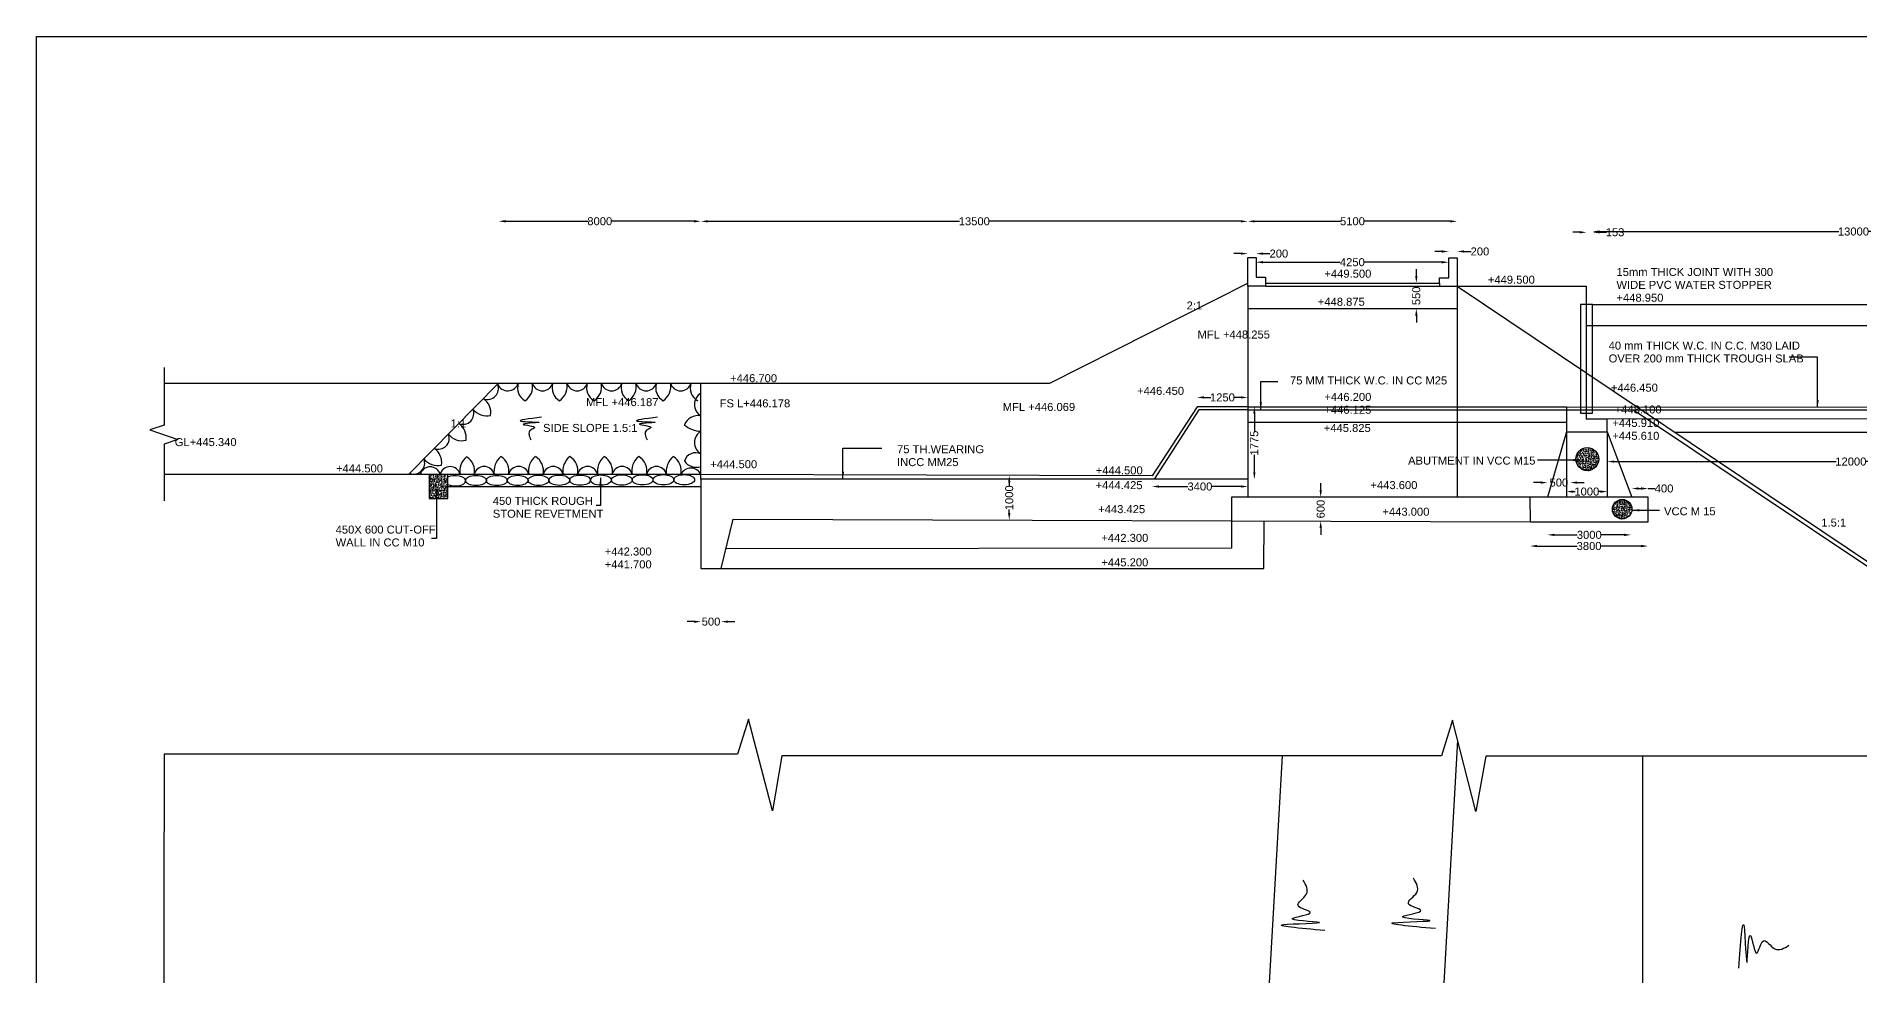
# Model space of a CAD drawing. Header units: millimetres. Extents: x 5757556 to 5765813, y 20979447 to 20984701.
# Drawn here: x 5757556 to 5760973, y 20982940 to 20984701 of the extents above; entities that cross this region are included whole.
import ezdxf

# ---------------------------------------------------------------- set-up
doc = ezdxf.new("R2010")
doc.units = ezdxf.units.MM
doc.header["$MEASUREMENT"] = 0
for name, color, linetype in [('DIMENSIONS', 7, 'Continuous'), ('DRAWING', 7, 'Continuous'), ('TEXT', 7, 'Continuous')]:
    doc.layers.add(name, color=color, linetype=linetype)
doc.styles.get("Standard").update_dxf_attribs({"font": 'arial.ttf', "height": 15})
doc.dimstyles.get("Standard").update_dxf_attribs({"dimtxt": 15, "dimasz": 13, "dimexe": 0.18, "dimexo": 0.0625, "dimgap": 0.09, "dimtad": 0, "dimdec": 0, "dimzin": 0, "dimdsep": 46, "dimtxsty": 'Standard', "dimcen": 0.09, "dimse1": 1, "dimse2": 1, "dimadec": 0, "dimazin": 0, "dimtfac": 1, "dimtdec": 0, "dimtofl": 0, "dimtmove": 0, "dimatfit": 3, "dimfxl": 1, "dimtolj": 1, "dimtzin": 0, "dimarcsym": 0})
pattern_1 = [(50, (0, 0), (7.172601826, -0.6275213498), [0.75, -8.25]), (355, (0, 0), (-1.3875133361, 7.521921337), [0.6, -6.6]), (100.4514, (0.598, -0.052), (5.7850938171, 6.8943954206), [0.6374019, -7.01142112]), (46.1842, (0, 2), (10.6724104863, -1.6551901433), [1.125, -12.375]), (96.6356, (0.889, 1.862), (9.3466270555, 9.741178709), [0.95610288, -10.51713]), (351.1842, (0, 2), (9.3466194513, 9.741186009), [0.9, -9.9]), (21, (1, 1.5), (5.9690705212, -4.0261889067), [0.75, -8.25]), (326, (1, 1.5), (2.4331533192, 7.2515004505), [0.6, -6.6]), (71.4514, (1.4974, 1.1645), (8.4022262858, 3.225304967), [0.6374019, -7.01142112]), (37.5, (0, 0), (0.12159855317, 3.3289385383), [0, -6.52, 0, -6.7, 0, -6.625]), (7.5, (0, 0), (2.6306953744, 3.9441171188), [0, -3.82, 0, -6.37, 0, -2.525]), (327.5, (-2.23, 0), (5.33822436172, -0.22554871734), [0, -2.5, 0, -7.8, 0, -10.35]), (317.5, (-3.23, 0), (5.8318616934, 1.0010498233), [0, -3.25, 0, -5.18, 0, -7.35])]

# ---------------------------------------------------------------- blocks, each defined once
blk = doc.blocks.new('*D4')
at = {"layer": 'Defpoints', "color": 0, "transparency": 16777216}
for p in [(5758801.3, 20984354.3), (5758422.3, 20984050.7), (5758801.3, 20984050.7)]:
    blk.add_point(p, dxfattribs=at)
at = {"layer": 'DIMENSIONS', "color": 0, "lineweight": -2, "transparency": 16777216}
for p, q in [((5758435.3, 20984354.3), (5758589.3, 20984354.3)), ((5758788.3, 20984354.3), (5758634.3, 20984354.3))]:
    blk.add_line(p, q, dxfattribs=at)
at = {"layer": 'DIMENSIONS', "color": 0, "transparency": 16777216}
for points in [[(5758435.3, 20984356.5), (5758435.3, 20984352.1), (5758422.3, 20984354.3)], [(5758788.3, 20984356.5), (5758788.3, 20984352.1), (5758801.3, 20984354.3)]]:
    blk.add_solid(points, dxfattribs=at)
at = {"layer": 'DIMENSIONS', "color": 0, "transparency": 16777216, "insert": (5758611.8, 20984354.3), "char_height": 15, "attachment_point": 5}
blk.add_mtext('\\A1;8000', dxfattribs=at)
blk = doc.blocks.new('*D5')
at = {"layer": 'Defpoints', "color": 0, "transparency": 16777216}
for p in [(5759826.2, 20984354.2), (5759826.2, 20984232.9), (5758801.3, 20984050.7)]:
    blk.add_point(p, dxfattribs=at)
at = {"layer": 'DIMENSIONS', "color": 0, "lineweight": -2, "transparency": 16777216}
for p, q in [((5758814.3, 20984354.2), (5759286.2, 20984354.2)), ((5759813.2, 20984354.2), (5759341.3, 20984354.2))]:
    blk.add_line(p, q, dxfattribs=at)
at = {"layer": 'DIMENSIONS', "color": 0, "transparency": 16777216}
for points in [[(5758814.3, 20984356.3), (5758814.3, 20984352), (5758801.3, 20984354.2)], [(5759813.2, 20984356.3), (5759813.2, 20984352), (5759826.2, 20984354.2)]]:
    blk.add_solid(points, dxfattribs=at)
at = {"layer": 'DIMENSIONS', "color": 0, "transparency": 16777216, "insert": (5759313.7, 20984354.2), "char_height": 15, "attachment_point": 5}
blk.add_mtext('\\A1;13500', dxfattribs=at)
blk = doc.blocks.new('*D6')
at = {"layer": 'Defpoints', "color": 0, "transparency": 16777216}
for p in [(5760218.6, 20984354.2), (5759826.2, 20984232.9), (5760218.6, 20984232.9)]:
    blk.add_point(p, dxfattribs=at)
at = {"layer": 'DIMENSIONS', "color": 0, "lineweight": -2, "transparency": 16777216}
for p, q in [((5759839.2, 20984354.2), (5759999.9, 20984354.2)), ((5760205.6, 20984354.2), (5760044.8, 20984354.2))]:
    blk.add_line(p, q, dxfattribs=at)
at = {"layer": 'DIMENSIONS', "color": 0, "transparency": 16777216}
for points in [[(5759839.2, 20984356.3), (5759839.2, 20984352), (5759826.2, 20984354.2)], [(5760205.6, 20984356.3), (5760205.6, 20984352), (5760218.6, 20984354.2)]]:
    blk.add_solid(points, dxfattribs=at)
at = {"layer": 'DIMENSIONS', "color": 0, "transparency": 16777216, "insert": (5760022.4, 20984354.2), "char_height": 15, "attachment_point": 5}
blk.add_mtext('\\A1;5100', dxfattribs=at)
blk = doc.blocks.new('*D7')
at = {"layer": 'Defpoints', "color": 0, "transparency": 16777216}
for p in [(5759826.2, 20984286.2), (5759841.7, 20984293.6), (5759841.7, 20984286.2)]:
    blk.add_point(p, dxfattribs=at)
at = {"layer": 'DIMENSIONS', "color": 0, "lineweight": -2, "transparency": 16777216}
for p, q in [((5759813.2, 20984293.6), (5759800.2, 20984293.6)), ((5759854.7, 20984293.6), (5759867.7, 20984293.6))]:
    blk.add_line(p, q, dxfattribs=at)
at = {"layer": 'DIMENSIONS', "color": 0, "transparency": 16777216}
for points in [[(5759813.2, 20984295.8), (5759813.2, 20984291.5), (5759826.2, 20984293.6)], [(5759854.7, 20984295.8), (5759854.7, 20984291.5), (5759841.7, 20984293.6)]]:
    blk.add_solid(points, dxfattribs=at)
at = {"layer": 'DIMENSIONS', "color": 0, "transparency": 16777216, "insert": (5759884.5, 20984293.6), "char_height": 15, "attachment_point": 5}
blk.add_mtext('\\A1;200', dxfattribs=at)
blk = doc.blocks.new('*D8')
at = {"layer": 'Defpoints', "color": 0, "transparency": 16777216}
for p in [(5760202.8, 20984277.5), (5759841.7, 20984249.2), (5760202.8, 20984249.2)]:
    blk.add_point(p, dxfattribs=at)
at = {"layer": 'DIMENSIONS', "color": 0, "lineweight": -2, "transparency": 16777216}
for p, q in [((5759854.7, 20984277.5), (5759999.5, 20984277.5)), ((5760189.8, 20984277.5), (5760045, 20984277.5))]:
    blk.add_line(p, q, dxfattribs=at)
at = {"layer": 'DIMENSIONS', "color": 0, "transparency": 16777216}
for points in [[(5759854.7, 20984279.7), (5759854.7, 20984275.3), (5759841.7, 20984277.5)], [(5760189.8, 20984279.7), (5760189.8, 20984275.3), (5760202.8, 20984277.5)]]:
    blk.add_solid(points, dxfattribs=at)
at = {"layer": 'DIMENSIONS', "color": 0, "transparency": 16777216, "insert": (5760022.2, 20984277.5), "char_height": 15, "attachment_point": 5}
blk.add_mtext('\\A1;4250', dxfattribs=at)
blk = doc.blocks.new('*D9')
at = {"layer": 'Defpoints', "color": 0, "transparency": 16777216}
for p in [(5760202.8, 20984285.5), (5760218.6, 20984297.6), (5760218.6, 20984285.5)]:
    blk.add_point(p, dxfattribs=at)
at = {"layer": 'DIMENSIONS', "color": 0, "lineweight": -2, "transparency": 16777216}
for p, q in [((5760189.8, 20984297.6), (5760176.8, 20984297.6)), ((5760231.6, 20984297.6), (5760244.6, 20984297.6))]:
    blk.add_line(p, q, dxfattribs=at)
at = {"layer": 'DIMENSIONS', "color": 0, "transparency": 16777216}
for points in [[(5760189.8, 20984299.8), (5760189.8, 20984295.5), (5760202.8, 20984297.6)], [(5760231.6, 20984299.8), (5760231.6, 20984295.5), (5760218.6, 20984297.6)]]:
    blk.add_solid(points, dxfattribs=at)
at = {"layer": 'DIMENSIONS', "color": 0, "transparency": 16777216, "insert": (5760261.3, 20984297.6), "char_height": 15, "attachment_point": 5}
blk.add_mtext('\\A1;200', dxfattribs=at)
blk = doc.blocks.new('*D10')
at = {"layer": 'Defpoints', "color": 0, "transparency": 16777216}
for p in [(5760142.1, 20984238.5), (5760142.1, 20984190.6), (5760142.1, 20984190.6)]:
    blk.add_point(p, dxfattribs=at)
at = {"layer": 'DIMENSIONS', "color": 0, "lineweight": -2, "transparency": 16777216}
for p, q in [((5760142.1, 20984251.5), (5760142.1, 20984264.5)), ((5760142.1, 20984177.6), (5760142.1, 20984164.6))]:
    blk.add_line(p, q, dxfattribs=at)
at = {"layer": 'DIMENSIONS', "color": 0, "transparency": 16777216}
for points in [[(5760139.9, 20984251.5), (5760144.3, 20984251.5), (5760142.1, 20984238.5)], [(5760139.9, 20984177.6), (5760144.3, 20984177.6), (5760142.1, 20984190.6)]]:
    blk.add_solid(points, dxfattribs=at)
at = {"layer": 'DIMENSIONS', "color": 0, "transparency": 16777216, "insert": (5760142.1, 20984214.5), "char_height": 15, "attachment_point": 5, "rotation": 90}
blk.add_mtext('\\A1;550', dxfattribs=at)
blk = doc.blocks.new('*D11')
at = {"layer": 'Defpoints', "color": 0, "transparency": 16777216}
for p in [(5760472.5, 20984333.6), (5760461.2, 20984198.3), (5760472.5, 20984198.3)]:
    blk.add_point(p, dxfattribs=at)
at = {"layer": 'DIMENSIONS', "color": 0, "lineweight": -2, "transparency": 16777216}
for p, q in [((5760448.2, 20984333.6), (5760435.2, 20984333.6)), ((5760485.5, 20984333.6), (5760498.5, 20984333.6))]:
    blk.add_line(p, q, dxfattribs=at)
at = {"layer": 'DIMENSIONS', "color": 0, "transparency": 16777216}
for points in [[(5760448.2, 20984335.8), (5760448.2, 20984331.5), (5760461.2, 20984333.6)], [(5760485.5, 20984335.8), (5760485.5, 20984331.5), (5760472.5, 20984333.6)]]:
    blk.add_solid(points, dxfattribs=at)
at = {"layer": 'DIMENSIONS', "color": 0, "transparency": 16777216, "insert": (5760514.5, 20984333.6), "char_height": 15, "attachment_point": 5}
blk.add_mtext('\\A1;153', dxfattribs=at)
blk = doc.blocks.new('*D12')
at = {"layer": 'Defpoints', "color": 0, "transparency": 16777216}
for p in [(5761450, 20984335), (5760472.5, 20984198.3), (5761450, 20984198.3)]:
    blk.add_point(p, dxfattribs=at)
at = {"layer": 'DIMENSIONS', "color": 0, "lineweight": -2, "transparency": 16777216}
for p, q in [((5760485.5, 20984335), (5760933.7, 20984335)), ((5761437, 20984335), (5760988.8, 20984335))]:
    blk.add_line(p, q, dxfattribs=at)
at = {"layer": 'DIMENSIONS', "color": 0, "transparency": 16777216}
for points in [[(5760485.5, 20984337.1), (5760485.5, 20984332.8), (5760472.5, 20984335)], [(5761437, 20984337.1), (5761437, 20984332.8), (5761450, 20984335)]]:
    blk.add_solid(points, dxfattribs=at)
at = {"layer": 'DIMENSIONS', "color": 0, "transparency": 16777216, "insert": (5760961.3, 20984335), "char_height": 15, "attachment_point": 5}
blk.add_mtext('\\A1;13000', dxfattribs=at)
blk = doc.blocks.new('*D31')
at = {"layer": 'Defpoints', "color": 0, "transparency": 16777216}
for p in [(5760499.8, 20983903.8), (5760499.8, 20983903.8), (5761413, 20983903.8)]:
    blk.add_point(p, dxfattribs=at)
at = {"layer": 'DIMENSIONS', "color": 0, "lineweight": -2, "transparency": 16777216}
for p, q in [((5760512.8, 20983903.8), (5760928.8, 20983903.8)), ((5761400, 20983903.8), (5760984, 20983903.8))]:
    blk.add_line(p, q, dxfattribs=at)
at = {"layer": 'DIMENSIONS', "color": 0, "transparency": 16777216}
for points in [[(5760512.8, 20983906), (5760512.8, 20983901.7), (5760499.8, 20983903.8)], [(5761400, 20983906), (5761400, 20983901.7), (5761413, 20983903.8)]]:
    blk.add_solid(points, dxfattribs=at)
at = {"layer": 'DIMENSIONS', "color": 0, "transparency": 16777216, "insert": (5760956.4, 20983903.8), "char_height": 15, "attachment_point": 5}
blk.add_mtext('\\A1;12000', dxfattribs=at)
blk = doc.blocks.new('*D32')
at = {"layer": 'Defpoints', "color": 0, "transparency": 16777216}
for p in [(5760430.4, 20983864.4), (5760387.9, 20983837.1), (5760430.4, 20983837.1)]:
    blk.add_point(p, dxfattribs=at)
at = {"layer": 'DIMENSIONS', "color": 0, "lineweight": -2, "transparency": 16777216}
for p, q in [((5760374.9, 20983864.4), (5760361.9, 20983864.4)), ((5760443.4, 20983864.4), (5760456.4, 20983864.4))]:
    blk.add_line(p, q, dxfattribs=at)
at = {"layer": 'DIMENSIONS', "color": 0, "transparency": 16777216}
for points in [[(5760374.9, 20983866.6), (5760374.9, 20983862.3), (5760387.9, 20983864.4)], [(5760443.4, 20983866.6), (5760443.4, 20983862.3), (5760430.4, 20983864.4)]]:
    blk.add_solid(points, dxfattribs=at)
at = {"layer": 'DIMENSIONS', "color": 0, "transparency": 16777216, "insert": (5760409.2, 20983864.4), "char_height": 15, "attachment_point": 5}
blk.add_mtext('\\A1;500', dxfattribs=at)
blk = doc.blocks.new('*D33')
at = {"layer": 'Defpoints', "color": 0, "transparency": 16777216}
for p in [(5760423.5, 20983837.1), (5760499.8, 20983847.5), (5760499.8, 20983837.1)]:
    blk.add_point(p, dxfattribs=at)
at = {"layer": 'DIMENSIONS', "color": 0, "lineweight": -2, "transparency": 16777216}
for p, q in [((5760436.5, 20983847.5), (5760439.9, 20983847.5)), ((5760486.8, 20983847.5), (5760483.4, 20983847.5))]:
    blk.add_line(p, q, dxfattribs=at)
at = {"layer": 'DIMENSIONS', "color": 0, "transparency": 16777216}
for points in [[(5760436.5, 20983849.7), (5760436.5, 20983845.3), (5760423.5, 20983847.5)], [(5760486.8, 20983849.7), (5760486.8, 20983845.3), (5760499.8, 20983847.5)]]:
    blk.add_solid(points, dxfattribs=at)
at = {"layer": 'DIMENSIONS', "color": 0, "transparency": 16777216, "insert": (5760461.6, 20983847.5), "char_height": 15, "attachment_point": 5}
blk.add_mtext('\\A1;1000', dxfattribs=at)
blk = doc.blocks.new('*D34')
at = {"layer": 'Defpoints', "color": 0, "transparency": 16777216}
for p in [(5760545.9, 20983837.1), (5760576.4, 20983853.3), (5760576.4, 20983837.1)]:
    blk.add_point(p, dxfattribs=at)
at = {"layer": 'DIMENSIONS', "color": 0, "lineweight": -2, "transparency": 16777216}
for p, q in [((5760558.9, 20983853.3), (5760563.4, 20983853.3)), ((5760576.4, 20983853.3), (5760589.4, 20983853.3))]:
    blk.add_line(p, q, dxfattribs=at)
at = {"layer": 'DIMENSIONS', "color": 0, "transparency": 16777216}
for points in [[(5760558.9, 20983855.5), (5760558.9, 20983851.1), (5760545.9, 20983853.3)], [(5760563.4, 20983855.5), (5760563.4, 20983851.1), (5760576.4, 20983853.3)]]:
    blk.add_solid(points, dxfattribs=at)
at = {"layer": 'DIMENSIONS', "color": 0, "transparency": 16777216, "insert": (5760606.4, 20983853.3), "char_height": 15, "attachment_point": 5}
blk.add_mtext('\\A1;400', dxfattribs=at)
blk = doc.blocks.new('*D35')
at = {"layer": 'Defpoints', "color": 0, "transparency": 16777216}
for p in [(5760387.9, 20983837.1), (5760544.4, 20983841.2), (5760544.4, 20983766.4)]:
    blk.add_point(p, dxfattribs=at)
at = {"layer": 'DIMENSIONS', "color": 0, "lineweight": -2, "transparency": 16777216}
for p, q in [((5760400.9, 20983766.4), (5760443.7, 20983766.4)), ((5760531.4, 20983766.4), (5760488.6, 20983766.4))]:
    blk.add_line(p, q, dxfattribs=at)
at = {"layer": 'DIMENSIONS', "color": 0, "transparency": 16777216}
for points in [[(5760400.9, 20983768.5), (5760400.9, 20983764.2), (5760387.9, 20983766.4)], [(5760531.4, 20983768.5), (5760531.4, 20983764.2), (5760544.4, 20983766.4)]]:
    blk.add_solid(points, dxfattribs=at)
at = {"layer": 'DIMENSIONS', "color": 0, "transparency": 16777216, "insert": (5760466.2, 20983766.4), "char_height": 15, "attachment_point": 5}
blk.add_mtext('\\A1;3000', dxfattribs=at)
blk = doc.blocks.new('*D36')
at = {"layer": 'Defpoints', "color": 0, "transparency": 16777216}
for p in [(5760355.2, 20983790.9), (5760576.4, 20983790.9), (5760576.4, 20983745.4)]:
    blk.add_point(p, dxfattribs=at)
at = {"layer": 'DIMENSIONS', "color": 0, "lineweight": -2, "transparency": 16777216}
for p, q in [((5760368.2, 20983745.4), (5760443.4, 20983745.4)), ((5760563.4, 20983745.4), (5760488.3, 20983745.4))]:
    blk.add_line(p, q, dxfattribs=at)
at = {"layer": 'DIMENSIONS', "color": 0, "transparency": 16777216}
for points in [[(5760368.2, 20983747.6), (5760368.2, 20983743.2), (5760355.2, 20983745.4)], [(5760563.4, 20983747.6), (5760563.4, 20983743.2), (5760576.4, 20983745.4)]]:
    blk.add_solid(points, dxfattribs=at)
at = {"layer": 'DIMENSIONS', "color": 0, "transparency": 16777216, "insert": (5760465.8, 20983745.4), "char_height": 15, "attachment_point": 5}
blk.add_mtext('\\A1;3800', dxfattribs=at)
blk = doc.blocks.new('*D37')
at = {"layer": 'Defpoints', "color": 0, "transparency": 16777216}
for p in [(5759970.8, 20983837.1), (5759962.9, 20983792.2), (5759970.6, 20983792.2)]:
    blk.add_point(p, dxfattribs=at)
at = {"layer": 'DIMENSIONS', "color": 0, "lineweight": -2, "transparency": 16777216}
for p, q in [((5759962.9, 20983850.1), (5759962.9, 20983863.1)), ((5759962.9, 20983779.2), (5759962.9, 20983766.2))]:
    blk.add_line(p, q, dxfattribs=at)
at = {"layer": 'DIMENSIONS', "color": 0, "transparency": 16777216}
for points in [[(5759960.7, 20983850.1), (5759965.1, 20983850.1), (5759962.9, 20983837.1)], [(5759960.7, 20983779.2), (5759965.1, 20983779.2), (5759962.9, 20983792.2)]]:
    blk.add_solid(points, dxfattribs=at)
at = {"layer": 'DIMENSIONS', "color": 0, "transparency": 16777216, "insert": (5759962.9, 20983814.7), "char_height": 15, "attachment_point": 5, "rotation": 90}
blk.add_mtext('\\A1;600', dxfattribs=at)
blk = doc.blocks.new('*D38')
at = {"layer": 'Defpoints', "color": 0, "transparency": 16777216}
for p in [(5759826.2, 20984006.5), (5759826.2, 20983870.6), (5759838.5, 20983870.6)]:
    blk.add_point(p, dxfattribs=at)
at = {"layer": 'DIMENSIONS', "color": 0, "lineweight": -2, "transparency": 16777216}
for p, q in [((5759838.5, 20983993.5), (5759838.5, 20983960.4)), ((5759838.5, 20983883.6), (5759838.5, 20983916.7))]:
    blk.add_line(p, q, dxfattribs=at)
at = {"layer": 'DIMENSIONS', "color": 0, "transparency": 16777216}
for points in [[(5759836.4, 20983993.5), (5759840.7, 20983993.5), (5759838.5, 20984006.5)], [(5759836.4, 20983883.6), (5759840.7, 20983883.6), (5759838.5, 20983870.6)]]:
    blk.add_solid(points, dxfattribs=at)
at = {"layer": 'DIMENSIONS', "color": 0, "transparency": 16777216, "insert": (5759838.5, 20983938.5), "char_height": 15, "attachment_point": 5, "rotation": 90}
blk.add_mtext('\\A1;1775', dxfattribs=at)
blk = doc.blocks.new('*D39')
at = {"layer": 'Defpoints', "color": 0, "transparency": 16777216}
for p in [(5759646.9, 20983876.8), (5759826.2, 20983876.8), (5759826.2, 20983857)]:
    blk.add_point(p, dxfattribs=at)
at = {"layer": 'DIMENSIONS', "color": 0, "lineweight": -2, "transparency": 16777216}
for p, q in [((5759659.9, 20983857), (5759714.1, 20983857)), ((5759813.2, 20983857), (5759759, 20983857))]:
    blk.add_line(p, q, dxfattribs=at)
at = {"layer": 'DIMENSIONS', "color": 0, "transparency": 16777216}
for points in [[(5759659.9, 20983859.2), (5759659.9, 20983854.9), (5759646.9, 20983857)], [(5759813.2, 20983859.2), (5759813.2, 20983854.9), (5759826.2, 20983857)]]:
    blk.add_solid(points, dxfattribs=at)
at = {"layer": 'DIMENSIONS', "color": 0, "transparency": 16777216, "insert": (5759736.5, 20983857), "char_height": 15, "attachment_point": 5}
blk.add_mtext('\\A1;3400', dxfattribs=at)
blk = doc.blocks.new('*D40')
at = {"layer": 'Defpoints', "color": 0, "transparency": 16777216}
for p in [(5759731.3, 20984006.5), (5759826.2, 20984024), (5759826.2, 20984006.5)]:
    blk.add_point(p, dxfattribs=at)
at = {"layer": 'DIMENSIONS', "color": 0, "lineweight": -2, "transparency": 16777216}
for p, q in [((5759744.3, 20984024), (5759757, 20984024)), ((5759813.2, 20984024), (5759800.5, 20984024))]:
    blk.add_line(p, q, dxfattribs=at)
at = {"layer": 'DIMENSIONS', "color": 0, "transparency": 16777216}
for points in [[(5759744.3, 20984026.2), (5759744.3, 20984021.9), (5759731.3, 20984024)], [(5759813.2, 20984026.2), (5759813.2, 20984021.9), (5759826.2, 20984024)]]:
    blk.add_solid(points, dxfattribs=at)
at = {"layer": 'DIMENSIONS', "color": 0, "transparency": 16777216, "insert": (5759778.7, 20984024), "char_height": 15, "attachment_point": 5}
blk.add_mtext('\\A1;1250', dxfattribs=at)
blk = doc.blocks.new('*D41')
at = {"layer": 'Defpoints', "color": 0, "transparency": 16777216}
for p in [(5759379.4, 20983877.7), (5759379.2, 20983794.2), (5759379.2, 20983794.2)]:
    blk.add_point(p, dxfattribs=at)
at = {"layer": 'DIMENSIONS', "color": 0, "lineweight": -2, "transparency": 16777216}
for p, q in [((5759379.2, 20983864.7), (5759379.2, 20983857.7)), ((5759379.2, 20983807.2), (5759379.2, 20983814.2))]:
    blk.add_line(p, q, dxfattribs=at)
at = {"layer": 'DIMENSIONS', "color": 0, "transparency": 16777216}
for points in [[(5759377, 20983864.7), (5759381.3, 20983864.7), (5759379.2, 20983877.7)], [(5759377, 20983807.2), (5759381.3, 20983807.2), (5759379.2, 20983794.2)]]:
    blk.add_solid(points, dxfattribs=at)
at = {"layer": 'DIMENSIONS', "color": 0, "transparency": 16777216, "insert": (5759379.2, 20983835.9), "char_height": 15, "attachment_point": 5, "rotation": 90}
blk.add_mtext('\\A1;1000', dxfattribs=at)
blk = doc.blocks.new('*D42')
at = {"layer": 'Defpoints', "color": 0, "transparency": 16777216}
for p in [(5758801.3, 20983703.1), (5758839.2, 20983703.1), (5758839.2, 20983603.7)]:
    blk.add_point(p, dxfattribs=at)
at = {"layer": 'DIMENSIONS', "color": 0, "lineweight": -2, "transparency": 16777216}
for p, q in [((5758788.3, 20983603.7), (5758775.3, 20983603.7)), ((5758852.2, 20983603.7), (5758865.2, 20983603.7))]:
    blk.add_line(p, q, dxfattribs=at)
at = {"layer": 'DIMENSIONS', "color": 0, "transparency": 16777216}
for points in [[(5758788.3, 20983605.8), (5758788.3, 20983601.5), (5758801.3, 20983603.7)], [(5758852.2, 20983605.8), (5758852.2, 20983601.5), (5758839.2, 20983603.7)]]:
    blk.add_solid(points, dxfattribs=at)
at = {"layer": 'DIMENSIONS', "color": 0, "transparency": 16777216, "insert": (5758820.3, 20983603.7), "char_height": 15, "attachment_point": 5}
blk.add_mtext('\\A1;500', dxfattribs=at)

msp = doc.modelspace()

# ---------------------------------------------------------------- hatches: boundary and pattern name
at = {"layer": 'DIMENSIONS'}
h = msp.add_hatch(dxfattribs=at)
h.set_pattern_fill('AR-CONC', color=0, style=0)
h.set_pattern_definition(pattern_1)
h.paths.add_polyline_path([(5760440.9, 20983908.4, 1), (5760483.9, 20983908.4, 1)])
h = msp.add_hatch(dxfattribs=at)
h.set_pattern_fill('AR-CONC', color=0, style=0)
h.set_pattern_definition(pattern_1)
h.paths.add_polyline_path([(5758326.8, 20983879.6), (5758292, 20983879.6), (5758292, 20983834.7), (5758326.8, 20983834.7)])
h = msp.add_hatch(dxfattribs=at)
h.set_pattern_fill('AR-CONC', color=0, style=0)
h.set_pattern_definition(pattern_1)
h.paths.add_polyline_path([(5760546.1, 20983814.6, 1), (5760509.5, 20983814.6, 1)])

# ---------------------------------------------------------------- linework, layer by layer
at = {"layer": 'DIMENSIONS', "color": 0}
msp.add_lwpolyline([(5765813.5, 20979446.8), (5757556.1, 20979446.8), (5757556.1, 20984700.8), (5765813.5, 20984700.8)], close=True, dxfattribs=at)
for centre, radius in [((5760462.4, 20983908.4), 21.5), ((5760527.8, 20983814.6), 18.3)]:
    msp.add_circle(centre, radius, dxfattribs=at)
for points in [[(5758502.4, 20983986.8), (5758464.2, 20983979.6), (5758497.6, 20983977.1), (5758468.3, 20983973.5), (5758490, 20983967.4), (5758481.5, 20983962.2), (5758482.6, 20983944.6)], [(5758720.2, 20983987), (5758682, 20983979.7), (5758715.4, 20983977.3), (5758686, 20983973.7), (5758707.8, 20983967.5), (5758699.3, 20983962.4), (5758700.4, 20983944.7)]]:
    msp.add_spline(points, degree=3, dxfattribs=at)
at = {"layer": 'DRAWING', "color": 0}
for points in [[(5757795.5, 20984050.7), (5759455.1, 20984050.7), (5759826.2, 20984238.4), (5759826.2, 20984286.2), (5759841.7, 20984286.2), (5759841.7, 20984249.2), (5759859.3, 20984249.2), (5759859.3, 20984232.9), (5759826.2, 20984232.9), (5759826.2, 20984238.4)], [(5760185.7, 20984238.5), (5760185.7, 20984248.1), (5760202.8, 20984248.1), (5760202.8, 20984285.5), (5760218.6, 20984285.5), (5760218.6, 20984232.9), (5760218.6, 20983837.1)], [(5760423.5, 20984006.5), (5762445.3, 20984005.8), (5762445.3, 20984238.8), (5762701.3, 20984238.8), (5762701.3, 20984282.7), (5762717.6, 20984282.7), (5762717.6, 20984234.2), (5762833, 20984234.2), (5762833, 20984283.2), (5762850.5, 20984283.2), (5762850.5, 20983838.2), (5763631.3, 20983841.8), (5763631.3, 20983795), (5763402.4, 20983795), (5763402.2, 20983840.7)], [(5759826.2, 20984232.9), (5759826.2, 20983870.6)], [(5759859.3, 20984238.5), (5760185.7, 20984238.5), (5760185.7, 20984232.9)], [(5759859.3, 20984232.9), (5760460.4, 20984232.9), (5760460.4, 20983983.1)], [(5760218.6, 20984232.9), (5760998.7, 20983709.2), (5761912.8, 20983709.2), (5762701.3, 20984238.8)], [(5759826.2, 20984190.6), (5760218.6, 20984190.6)], [(5760472.5, 20984198.3), (5761324.7, 20984198.3)], [(5760460.4, 20984158.7), (5761165.5, 20984158.7)], [(5757795.5, 20984080), (5757795.5, 20983972.2), (5757768.6, 20983963.1), (5757821.3, 20983945), (5757795.3, 20983936.2), (5757795.3, 20983830.5)], [(5758253.1, 20983879.6), (5758422.3, 20984050.7)], [(5759826.2, 20983870.6), (5758801.3, 20983870.6), (5758801.3, 20984050.7)], [(5759826.2, 20984006.5), (5759731.3, 20984006.5), (5759646.9, 20983876.8), (5758801.3, 20983879.6), (5757795.3, 20983879.6)], [(5759826.2, 20984001), (5759734.7, 20984001), (5759650.8, 20983870.6)], [(5759826.2, 20984006.5), (5760423.5, 20984006.5), (5760423.5, 20983959.7), (5760387.9, 20983837.1)], [(5759826.2, 20984001), (5760423.5, 20984001)], [(5760423.5, 20984001), (5762445.3, 20984001), (5762445.3, 20984005.8)], [(5762445.3, 20984001), (5762445.3, 20983983.8), (5760499.8, 20983983.5)], [(5760549.2, 20984001), (5760997.5, 20983700.9), (5761914.2, 20983700.9), (5762365.8, 20984005.8)], [(5759826.2, 20983977.5), (5760423.5, 20983977.5)], [(5760423.5, 20983959.7), (5760499.8, 20983959.7), (5760499.8, 20983983.5), (5760460.4, 20983983.1)], [(5760423.5, 20983959.7), (5760423.5, 20983837.1)], [(5760499.8, 20983959.7), (5760545.9, 20983837.1)], [(5760499.8, 20983959.7), (5760499.8, 20983837.1)], [(5760626.3, 20983959.2), (5762285.1, 20983959.2)], [(5758292, 20983879.6), (5758292, 20983834.7), (5758326.8, 20983834.7), (5758326.8, 20983879.6)], [(5758801.3, 20983870.6), (5758801.3, 20983703.1), (5758839.2, 20983703.1), (5758862, 20983796), (5760355.2, 20983790.9)], [(5759826.2, 20983870.6), (5759826.2, 20983837.1)], [(5758326.8, 20983857.2), (5758801.3, 20983857.2)], [(5760355.2, 20983837.1), (5759795.7, 20983837.1), (5759795.7, 20983741.4), (5758848.4, 20983740.4)], [(5760355.2, 20983790.9), (5760576.4, 20983790.9), (5760576.4, 20983837.1), (5760354.9, 20983837.1), (5760355.2, 20983790.9)], [(5758839.2, 20983703.1), (5759856.4, 20983703.1), (5759856.7, 20983792.6)], [(5761429.9, 20983351.7), (5760272.4, 20983351.7), (5760253.7, 20983247.8), (5760209.9, 20983418.8), (5760189, 20983352.3), (5758953.3, 20983352.3), (5758935.7, 20983249.2), (5758890.4, 20983421.1), (5758869.9, 20983355.2), (5757795.6, 20983355.2), (5757790.1, 20980745.4)], [(5759865.3, 20982377.9), (5759865.3, 20982893.4), (5759891.2, 20983352.3)], [(5760192.2, 20981871.4), (5760192.2, 20982893.1), (5760219.6, 20983381.1)], [(5760538.5, 20982229.6), (5760566.7, 20982363), (5760566.7, 20983351.7)]]:
    msp.add_lwpolyline(points, dxfattribs=at)
msp.add_lwpolyline([(5760449.8, 20983994.7), (5760472.5, 20983994.7), (5760472.5, 20984198.3), (5760449.8, 20984198.3)], close=True, dxfattribs=at)
for centre, radius, start, end in [((5758401.4, 20984040.7), 20.5, 247.8228, 22.8353), ((5758439.2, 20984057.6), 21, 205.2666, 340.9589), ((5758485.9, 20984042.2), 28.2, 162.3508, 239.7924), ((5758454.5, 20984044.3), 31.5, 303.0952, 11.8306), ((5758504.5, 20984056.5), 20.1, 196.8122, 343.1878), ((5758550.6, 20984042.2), 28.2, 162.3508, 239.7924), ((5758519.2, 20984044.3), 31.5, 303.0952, 11.8306), ((5758569.3, 20984056.5), 20.1, 196.8122, 343.1878), ((5758615.3, 20984042.2), 28.2, 162.3508, 239.7924), ((5758583.9, 20984044.3), 31.5, 303.0952, 11.8306), ((5758634, 20984056.5), 20.1, 196.8122, 343.1878), ((5758680.1, 20984042.2), 28.2, 162.3508, 239.7924), ((5758648.7, 20984044.3), 31.5, 303.0952, 11.8306), ((5758698.7, 20984056.5), 20.1, 196.8122, 343.1878), ((5758744.8, 20984042.2), 28.2, 162.3508, 239.7924), ((5758713.4, 20984044.3), 31.5, 303.0952, 11.8306), ((5758763.5, 20984056.5), 20.1, 196.8122, 343.1878), ((5758809.5, 20984042.2), 28.2, 162.3508, 239.7924), ((5758355.3, 20983994.1), 20.5, 247.8228, 22.8353), ((5758400, 20984022.3), 32.8, 218.1067, 282.8869), ((5758375.9, 20983995.3), 31.8, 350.9449, 56.0174), ((5758814.6, 20984010.7), 25.2, 121.8845, 238.1155), ((5758329.8, 20983948.8), 31.8, 350.9449, 56.0174), ((5758795.3, 20983963.2), 26.7, 77.1308, 159.375), ((5758802.1, 20984009), 48.4, 228.8785, 269.0004), ((5758309.3, 20983947.5), 20.5, 247.8228, 22.8353), ((5758353.9, 20983975.7), 32.8, 218.1067, 282.8869), ((5758813.9, 20983939.4), 24.7, 120.6983, 239.3023), ((5758263.2, 20983900.9), 20.5, 247.8228, 22.8353), ((5758307.9, 20983929.1), 32.8, 218.1067, 282.8869), ((5758283.8, 20983902.2), 31.8, 350.9449, 56.0174), ((5758383.5, 20983885.9), 34.2, 128.7167, 190.6738), ((5758346.4, 20983886.3), 30.7, 347.3993, 59.1686), ((5758448.3, 20983886), 34.8, 128.7167, 190.6738), ((5758410.5, 20983886.4), 31.2, 347.3993, 59.1686), ((5758512.8, 20983886), 34.8, 128.7167, 190.6738), ((5758475.1, 20983886.4), 31.2, 347.3993, 59.1686), ((5758577.4, 20983886), 34.8, 128.7167, 190.6738), ((5758539.7, 20983886.4), 31.2, 347.3993, 59.1686), ((5758642, 20983886), 34.8, 128.7167, 190.6738), ((5758604.3, 20983886.4), 31.2, 347.3993, 59.1686), ((5758706.6, 20983886), 34.8, 128.7167, 190.6738), ((5758668.9, 20983886.4), 31.2, 347.3993, 59.1686), ((5758771.2, 20983886), 34.8, 128.7167, 190.6738), ((5758733.5, 20983886.4), 31.2, 347.3993, 59.1686), ((5758791.5, 20983898.1), 22.2, 63.959, 162.2933), ((5758793.4, 20983921.3), 28.3, 215.474, 286.1515), ((5758294.1, 20983874.5), 19.5, 15.1396, 164.8604), ((5758331.4, 20983875.3), 19, 13.1666, 166.8334), ((5758395.2, 20983875.2), 19.4, 13.1666, 166.8334), ((5758459.8, 20983875.2), 19.4, 13.1666, 166.8334), ((5758524.4, 20983875.2), 19.4, 13.1666, 166.8334), ((5758589, 20983875.2), 19.4, 13.1666, 166.8334), ((5758653.6, 20983875.2), 19.4, 13.1666, 166.8334), ((5758718.2, 20983875.2), 19.4, 13.1666, 166.8334), ((5758782.6, 20983871.1), 20.6, 24.5428, 155.4572)]:
    msp.add_arc(centre, radius, start, end, dxfattribs=at)
msp.add_ellipse((5758340.8, 20983867.7), major_axis=(-19.5, 0), ratio=0.493188, start_param=0.770344, end_param=5.512841, dxfattribs=at)
for centre in [(5758379.8, 20983868.3), (5758418.8, 20983868.3), (5758457.9, 20983868.5), (5758496.9, 20983868.6), (5758535.9, 20983868.8), (5758574.9, 20983869), (5758614, 20983869.1), (5758653, 20983869.3), (5758692, 20983869.5), (5758731.1, 20983869.7), (5758770.1, 20983869.8)]:
    msp.add_ellipse(centre, major_axis=(-19.5, 0), ratio=0.493188, dxfattribs=at)
for points in [[(5759970.8, 20983024.6), (5759893, 20983035.7), (5759960.1, 20983040), (5759909.8, 20983047.4), (5759943.3, 20983058.9), (5759920.5, 20983071.3), (5759935.9, 20983092.5), (5759929.8, 20983119.2)], [(5760177.8, 20983028.2), (5760100, 20983039.3), (5760167.1, 20983043.6), (5760116.8, 20983051.1), (5760150.4, 20983062.5), (5760127.5, 20983075), (5760142.9, 20983096.1), (5760136.8, 20983122.8)], [(5760746.7, 20982954.2), (5760756.2, 20983032.2), (5760761.8, 20982965.2), (5760768.3, 20983015.6), (5760780.3, 20982982.3), (5760792.4, 20983005.4), (5760813.8, 20982990.5), (5760840.4, 20982997.1)]]:
    msp.add_spline(points, degree=3, dxfattribs=at)

# ---------------------------------------------------------------- texts
at = {"layer": 'DIMENSIONS', "color": 0}
for s, p in [('2:1', (5759711.6, 20984188.9)), ('MFL +446.187', (5758586.1, 20984007.7)), ('1:1', (5758332.4, 20983967.9)), ('SIDE SLOPE 1.5:1', (5758505.5, 20983959.4))]:
    msp.add_text(s, height=15, dxfattribs=at).set_placement(p)
at = {"layer": 'TEXT', "color": 0}
for s, p in [('+449.500', (5759969.8, 20984248.5)), ('+449.500', (5760276.2, 20984237.3)), ('WIDE PVC WATER STOPPER ', (5760517.2, 20984227.6)), ('15mm THICK JOINT WITH 300', (5760517.2, 20984251.7)), ('+448.875', (5759957.5, 20984195.9)), ('+448.950', (5760517.2, 20984203.5)), ('MFL +448.255', (5759732, 20984134.5)), ('40 mm THICK W.C. IN C.C. M30 LAID', (5760502.5, 20984113.7)), ('OVER 200 mm THICK TROUGH SLAB', (5760502.5, 20984089.6)), ('+446.700', (5758856.1, 20984052.6)), ('+446.450', (5759618.8, 20984028.9)), ('75 MM THICK W.C. IN CC M25 ', (5759905.4, 20984048.4)), ('+446.450', (5760506.8, 20984034.8)), ('FS L+446.178', (5758836.5, 20984005.5)), ('MFL +446.069', (5759367, 20983998.7)), ('+446.200', (5759969.8, 20984017.5)), ('+446.125', (5759969.8, 20983993.4)), ('+448.100', (5760513.8, 20983994)), ('+445.825', (5759968.7, 20983959.3)), ('+445.910', (5760509.5, 20983968.7)), ('GL+445.340', (5757815.3, 20983932.8)), ('75 TH.WEARING', (5759168.9, 20983919.4)), ('+445.610', (5760509.5, 20983944.6)), ('+444.500', (5758117.5, 20983883.5)), ('+444.500', (5758818.8, 20983891.4)), ('INCC MM25', (5759168.9, 20983895.3)), ('ABUTMENT IN VCC M15 ', (5760126.6, 20983898.1)), ('+444.425', (5759541, 20983852.1)), ('+444.500', (5759541.3, 20983879.8)), ('+443.600', (5760056.1, 20983852.2)), ('450 THICK ROUGH', (5758411.4, 20983822.6)), ('STONE REVETMENT ', (5758411.4, 20983798.5)), ('+443.425', (5759545.9, 20983807.1)), ('+443.000', (5760078.6, 20983802.3)), ('VCC M 15', (5760606.3, 20983803.1)), ('1.5:1', (5760901.1, 20983781.9)), ('450X 600 CUT-OFF', (5758116.8, 20983768.8)), ('+442.300', (5759551.8, 20983753.3)), ('WALL IN CC M10 ', (5758116.8, 20983744.7)), ('+442.300', (5758621.1, 20983727.7)), ('+441.700', (5758621.1, 20983703.6)), ('+445.200', (5759551.8, 20983707.4))]:
    msp.add_text(s, height=15, dxfattribs=at).set_placement(p)

# ---------------------------------------------------------------- dimensions: what is measured, and where the dimension line sits
at = {"layer": 'DIMENSIONS', "color": 0}
for base, p1, p2, text, picture, middle in [((5758801.3, 20984354.3), (5758422.3, 20984050.7), (5758801.3, 20984050.7), '8000', '*D4', (5758611.8, 20984354.3)), ((5759826.2, 20984354.2), (5758801.3, 20984050.7), (5759826.2, 20984232.9), '13500', '*D5', (5759313.7, 20984354.2)), ((5760218.6, 20984354.2), (5759826.2, 20984232.9), (5760218.6, 20984232.9), '5100', '*D6', (5760022.4, 20984354.2)), ((5760472.5, 20984333.6), (5760461.2, 20984198.3), (5760472.5, 20984198.3), '153', '*D11', (5760514.5, 20984333.6)), ((5761450, 20984335), (5760472.5, 20984198.3), (5761450, 20984198.3), '13000', '*D12', (5760961.3, 20984335)), ((5759841.7, 20984293.6), (5759826.2, 20984286.2), (5759841.7, 20984286.2), '200', '*D7', (5759884.5, 20984293.6)), ((5760202.8, 20984277.5), (5759841.7, 20984249.2), (5760202.8, 20984249.2), '4250', '*D8', (5760022.2, 20984277.5)), ((5760218.6, 20984297.6), (5760202.8, 20984285.5), (5760218.6, 20984285.5), '200', '*D9', (5760261.3, 20984297.6)), ((5759826.2, 20984024), (5759731.3, 20984006.5), (5759826.2, 20984006.5), '1250', '*D40', (5759778.7, 20984024)), ((5760499.8, 20983903.8), (5761413, 20983903.8), (5760499.8, 20983903.8), '12000', '*D31', (5760956.4, 20983903.8)), ((5759826.2, 20983857), (5759646.9, 20983876.8), (5759826.2, 20983876.8), '3400', '*D39', (5759736.5, 20983857)), ((5760430.4, 20983864.4), (5760387.9, 20983837.1), (5760430.4, 20983837.1), '500', '*D32', (5760409.2, 20983864.4)), ((5760544.4, 20983766.4), (5760387.9, 20983837.1), (5760544.4, 20983841.2), '3000', '*D35', (5760466.2, 20983766.4)), ((5760499.8, 20983847.5), (5760423.5, 20983837.1), (5760499.8, 20983837.1), '1000', '*D33', (5760461.6, 20983847.5)), ((5760576.4, 20983853.3), (5760545.9, 20983837.1), (5760576.4, 20983837.1), '400', '*D34', (5760606.4, 20983853.3)), ((5760576.4, 20983745.4), (5760355.2, 20983790.9), (5760576.4, 20983790.9), '3800', '*D36', (5760465.8, 20983745.4)), ((5758839.2, 20983603.7), (5758801.3, 20983703.1), (5758839.2, 20983703.1), '500', '*D42', (5758820.3, 20983603.7))]:
    dim = msp.add_linear_dim(base=base, p1=p1, p2=p2, text=text, dimstyle='Standard', dxfattribs=at)
    dim.commit()
    dim.dimension.update_dxf_attribs({"geometry": picture, "text_midpoint": middle})
for base, p1, p2, text, picture, middle in [((5760142.1, 20984190.6), (5760142.1, 20984238.5), (5760142.1, 20984190.6), '550', '*D10', (5760142.1, 20984214.5)), ((5759838.5, 20983870.6), (5759826.2, 20984006.5), (5759826.2, 20983870.6), '1775', '*D38', (5759838.5, 20983938.5)), ((5759379.2, 20983794.2), (5759379.4, 20983877.7), (5759379.2, 20983794.2), '1000', '*D41', (5759379.2, 20983835.9)), ((5759962.9, 20983792.2), (5759970.8, 20983837.1), (5759970.6, 20983792.2), '600', '*D37', (5759962.9, 20983814.7))]:
    dim = msp.add_linear_dim(base=base, p1=p1, p2=p2, angle=90, text=text, dimstyle='Standard', dxfattribs=at)
    dim.commit()
    dim.dimension.update_dxf_attribs({"geometry": picture, "text_midpoint": middle})

# ---------------------------------------------------------------- leaders
for points in [[(5759850.6, 20984001.8), (5759850.6, 20984053.8), (5759882.5, 20984053.8)], [(5759067.5, 20983871.6), (5759067.5, 20983928.7), (5759140.6, 20983928.7)], [(5760449.2, 20983906.5), (5760369.3, 20983906.5)], [(5758613.1, 20983873.5), (5758613.1, 20983821.6), (5758604.9, 20983821.6)], [(5758306.1, 20983853), (5758306.1, 20983759.8), (5758296.6, 20983759.8)], [(5760546.8, 20983812.5), (5760597.6, 20983812.5)]]:
    msp.add_leader(points, dimstyle='Standard', override={"dimgap": 0.09, "dimtad": 0}, dxfattribs=at)
at = {"layer": 'TEXT', "color": 0}
msp.add_leader([(5760894.2, 20984006.4), (5760894.2, 20984099.7), (5760840.5, 20984099.7)], dimstyle='Standard', override={"dimgap": 0.09, "dimtad": 0}, dxfattribs=at)

doc.saveas('drawing.dxf')
